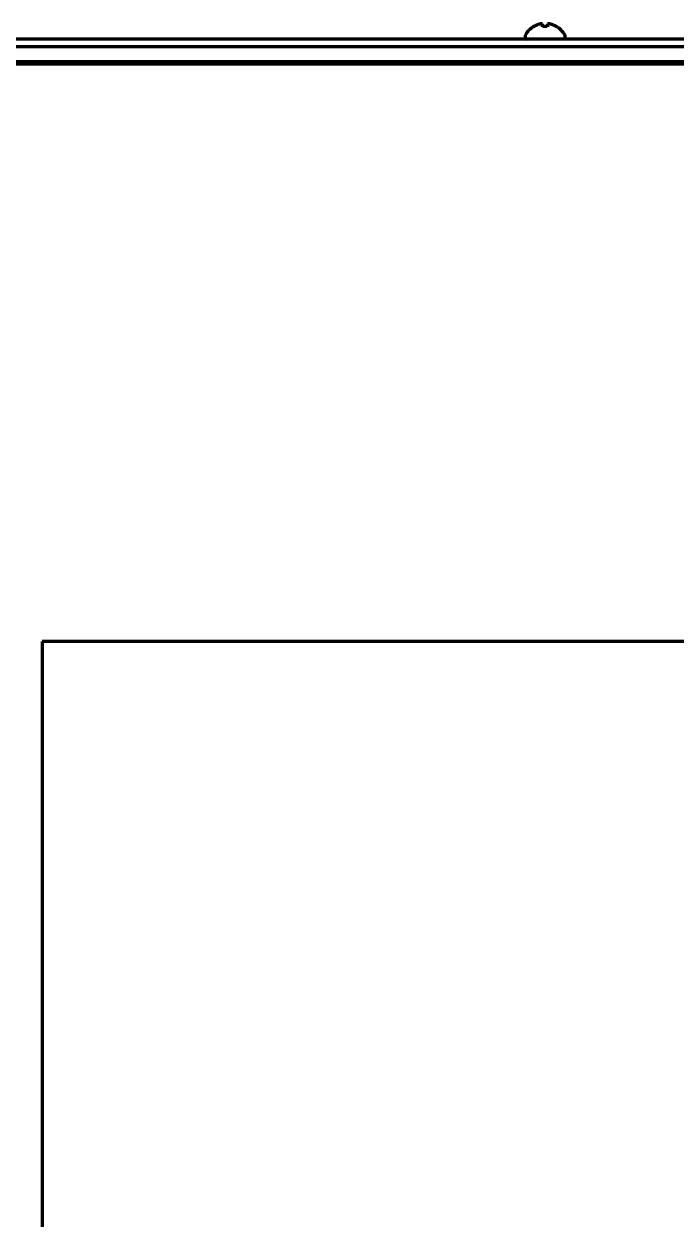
# Model space of a CAD drawing. Header units: inches. Extents: x -3055 to 7244, y 299 to 5591.
# Drawn here: x 3023.5 to 3153.4, y 3578 to 3816.1 of the extents above; entities that cross this region are included whole.
import ezdxf

# ---------------------------------------------------------------- set-up
doc = ezdxf.new("R2010")
doc.units = ezdxf.units.IN

msp = doc.modelspace()

# ---------------------------------------------------------------- linework, layer by layer
at = {"linetype": 'Continuous', "lineweight": 70}
for p, q in [((3125.02, 3815.57), (3125.02, 3815.6)), ((3129.62, 3815.6), (3129.62, 3815.57)), ((3525.31, 3813.12), (2962.93, 3813.12)), ((3123.32, 3813.72), (3123.32, 3813.52)), ((3131.32, 3813.52), (3131.32, 3813.72)), ((2801.12, 3811.63), (3687.12, 3811.63)), ((2801.12, 3808.63), (3687.12, 3808.63)), ((3518.62, 3808.13), (2969.62, 3808.13)), ((3027.12, 3693.13), (3027.12, 2473.73)), ((3461.12, 3693.13), (3027.12, 3693.13))]:
    msp.add_line(p, q, dxfattribs=at)
for centre, radius, start, end in [((3127.52, 3811.5), 4.8, 121.3727, 149.6988), ((3127.12, 3811.5), 4.8, 30.3012, 58.6273), ((3123.72, 3813.72), 0.4, 149.6988, 180), ((3123.72, 3813.52), 0.4, 180, 270), ((3130.92, 3813.52), 0.4, 270, 0), ((3130.92, 3813.72), 0.4, 0, 30.3012)]:
    msp.add_arc(centre, radius, start, end, dxfattribs=at)
for points in [[(3126.32, 3816.12), (3126.26, 3816.11), (3126.16, 3816.08), (3125.99, 3816.02), (3125.84, 3815.97), (3125.68, 3815.91), (3125.53, 3815.84), (3125.37, 3815.77), (3125.21, 3815.68), (3125.08, 3815.61), (3125.02, 3815.57)], [(3126.82, 3816.12), (3126.79, 3816.12), (3126.74, 3816.13), (3126.67, 3816.13), (3126.6, 3816.14), (3126.53, 3816.14), (3126.46, 3816.13), (3126.39, 3816.13), (3126.34, 3816.12), (3126.32, 3816.12)], [(3127.82, 3815.57), (3127.65, 3815.59), (3127.32, 3815.61), (3126.99, 3815.59), (3126.82, 3815.57)], [(3128.32, 3816.12), (3128.29, 3816.12), (3128.25, 3816.13), (3128.18, 3816.13), (3128.1, 3816.14), (3128.03, 3816.14), (3127.96, 3816.13), (3127.89, 3816.13), (3127.84, 3816.12), (3127.82, 3816.12)], [(3127.82, 3816.12), (3127.82, 3816.11), (3127.82, 3816.08), (3127.82, 3816.02), (3127.82, 3815.97), (3127.82, 3815.91), (3127.82, 3815.84), (3127.82, 3815.77), (3127.82, 3815.68), (3127.82, 3815.61), (3127.82, 3815.57)]]:
    msp.add_open_spline(points, degree=3, dxfattribs=at)
for points in [[(3126.82, 3815.57), (3126.82, 3815.69), (3126.82, 3815.8), (3126.82, 3815.94), (3126.82, 3815.98), (3126.82, 3816.06), (3126.82, 3816.09), (3126.82, 3816.12)], [(3129.62, 3815.57), (3129.42, 3815.69), (3129.21, 3815.8), (3128.88, 3815.94), (3128.77, 3815.98), (3128.55, 3816.06), (3128.43, 3816.09), (3128.32, 3816.12)]]:
    msp.add_open_spline(points, degree=3, knots=[0, 0, 0, 0, 0.5, 0.5, 0.75, 0.75, 1, 1, 1, 1], dxfattribs=at)

doc.saveas('drawing.dxf')
